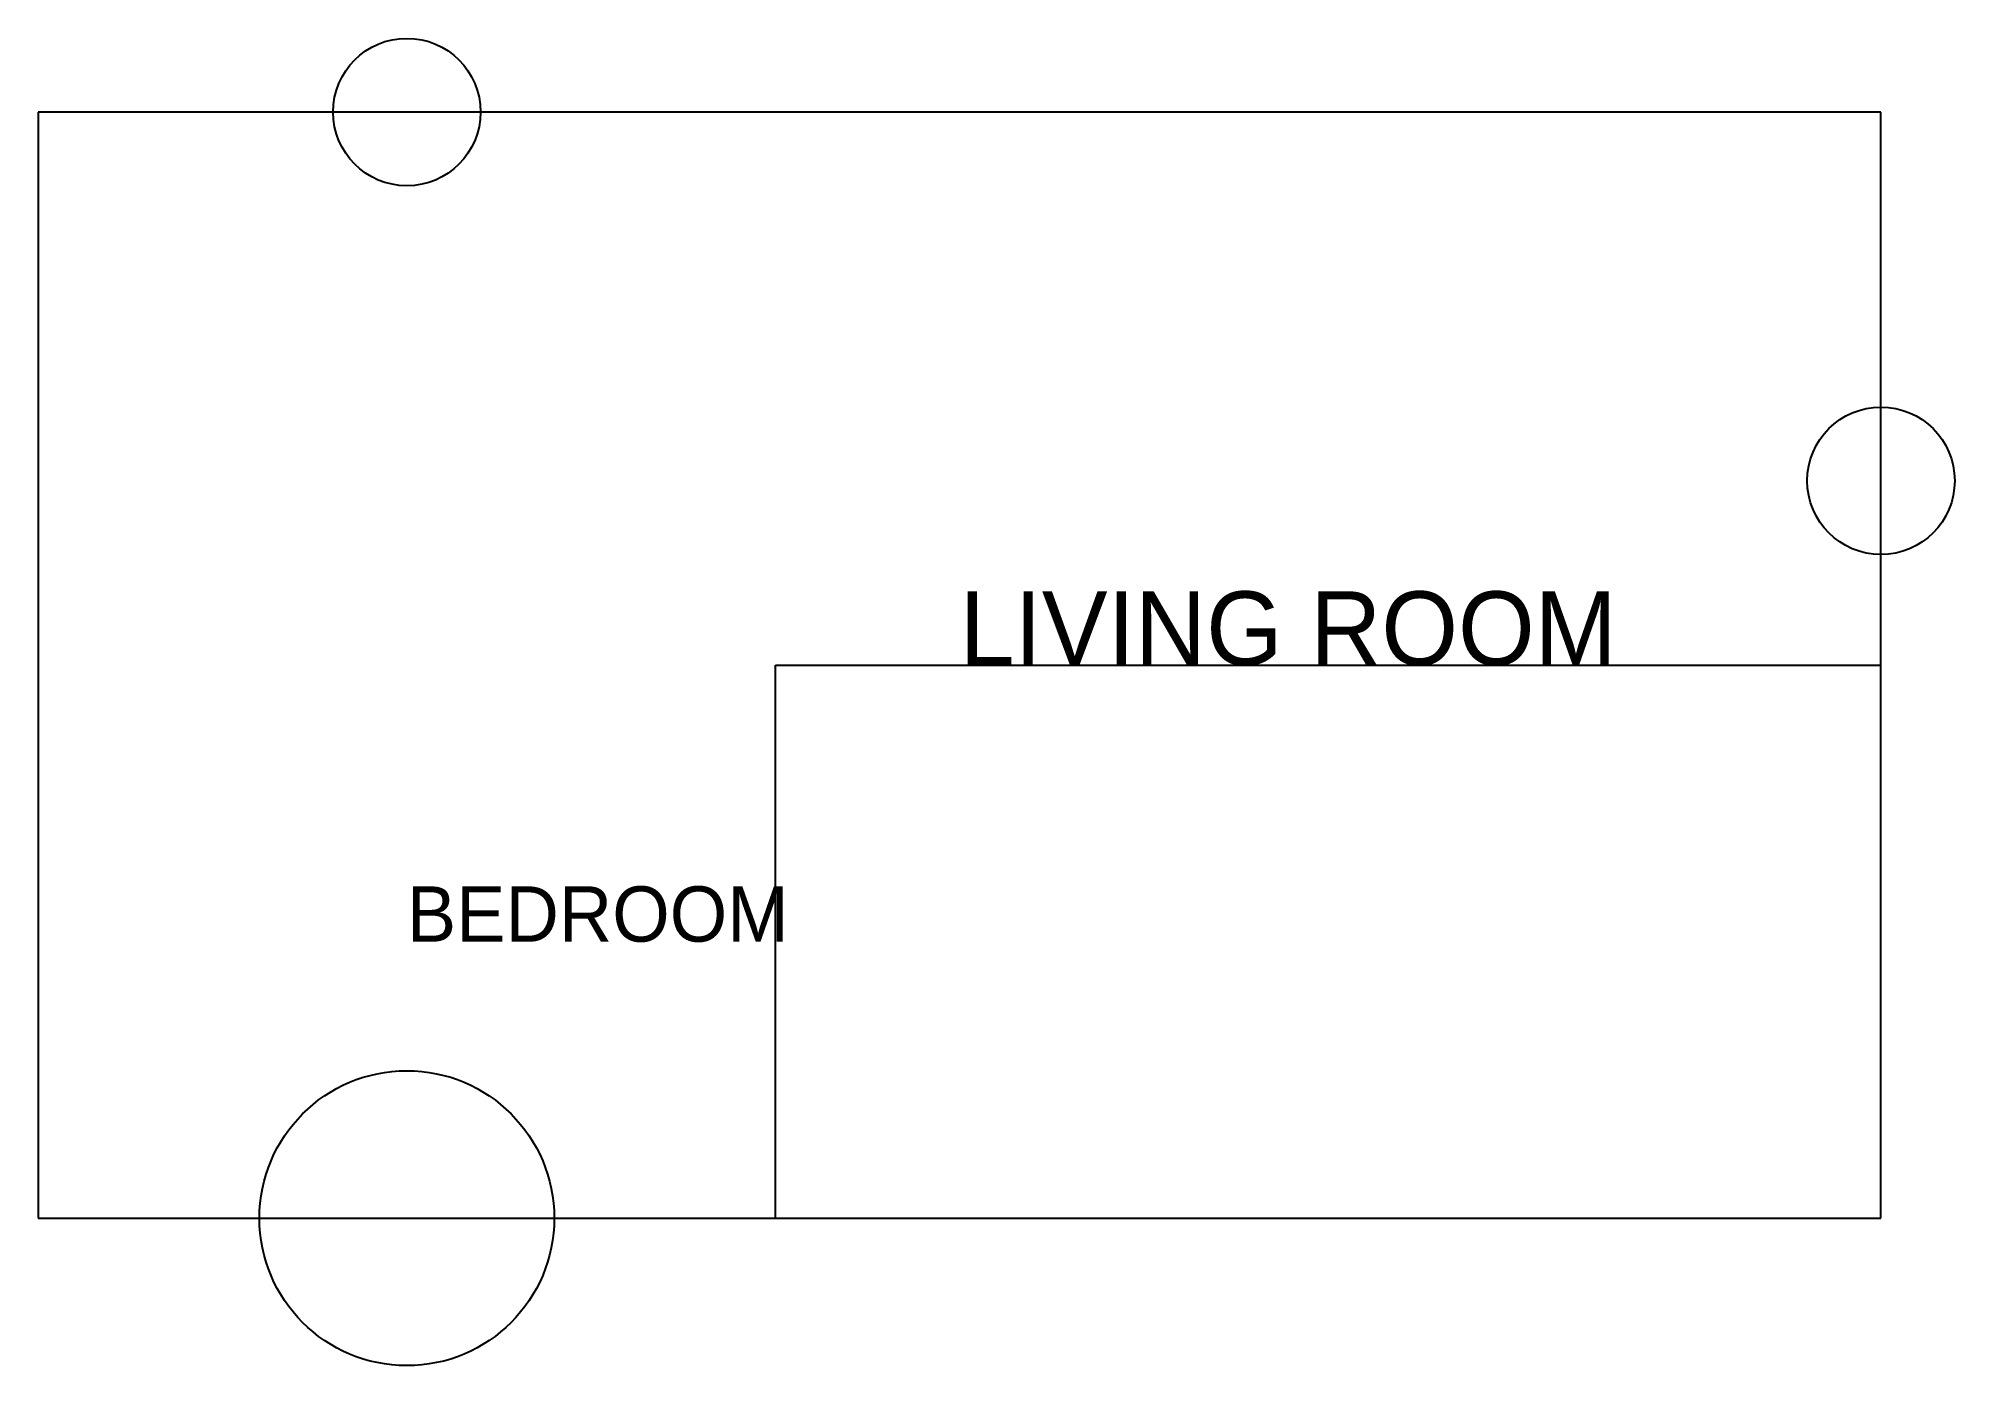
# Model space of a CAD drawing. Header units: millimetres. Extents: x 0 to 5200, y -400 to 3200.
import ezdxf

# ---------------------------------------------------------------- set-up
doc = ezdxf.new("R2010")
doc.units = ezdxf.units.MM
doc.layers.get('0').update_dxf_attribs({"linetype": 'CONTINUOUS'})
for name, color, linetype in [('DOORS', 3, 'CONTINUOUS'), ('WALLS', 1, 'CONTINUOUS'), ('WINDOWS', 4, 'CONTINUOUS')]:
    doc.layers.add(name, color=color, linetype=linetype)

msp = doc.modelspace()

# ---------------------------------------------------------------- linework, layer by layer
at = {"layer": 'DOORS'}
msp.add_circle((1000, 0), 400, dxfattribs=at)
at = {"layer": 'WALLS'}
for p, q in [((5000, 3000), (0, 3000)), ((0, 3000), (0, 0)), ((5000, 0), (5000, 3000)), ((2000, 0), (2000, 1500)), ((2000, 1500), (5000, 1500)), ((0, 0), (5000, 0))]:
    msp.add_line(p, q, dxfattribs=at)
at = {"layer": 'WINDOWS'}
for centre in [(1000, 3000), (5000, 2000)]:
    msp.add_circle(centre, 200, dxfattribs=at)

# ---------------------------------------------------------------- texts
for s, height, p in [('LIVING ROOM', 200, (2500, 1500)), ('BEDROOM', 150, (1000, 750))]:
    msp.add_text(s, height=height).set_placement(p)

doc.saveas('drawing.dxf')
